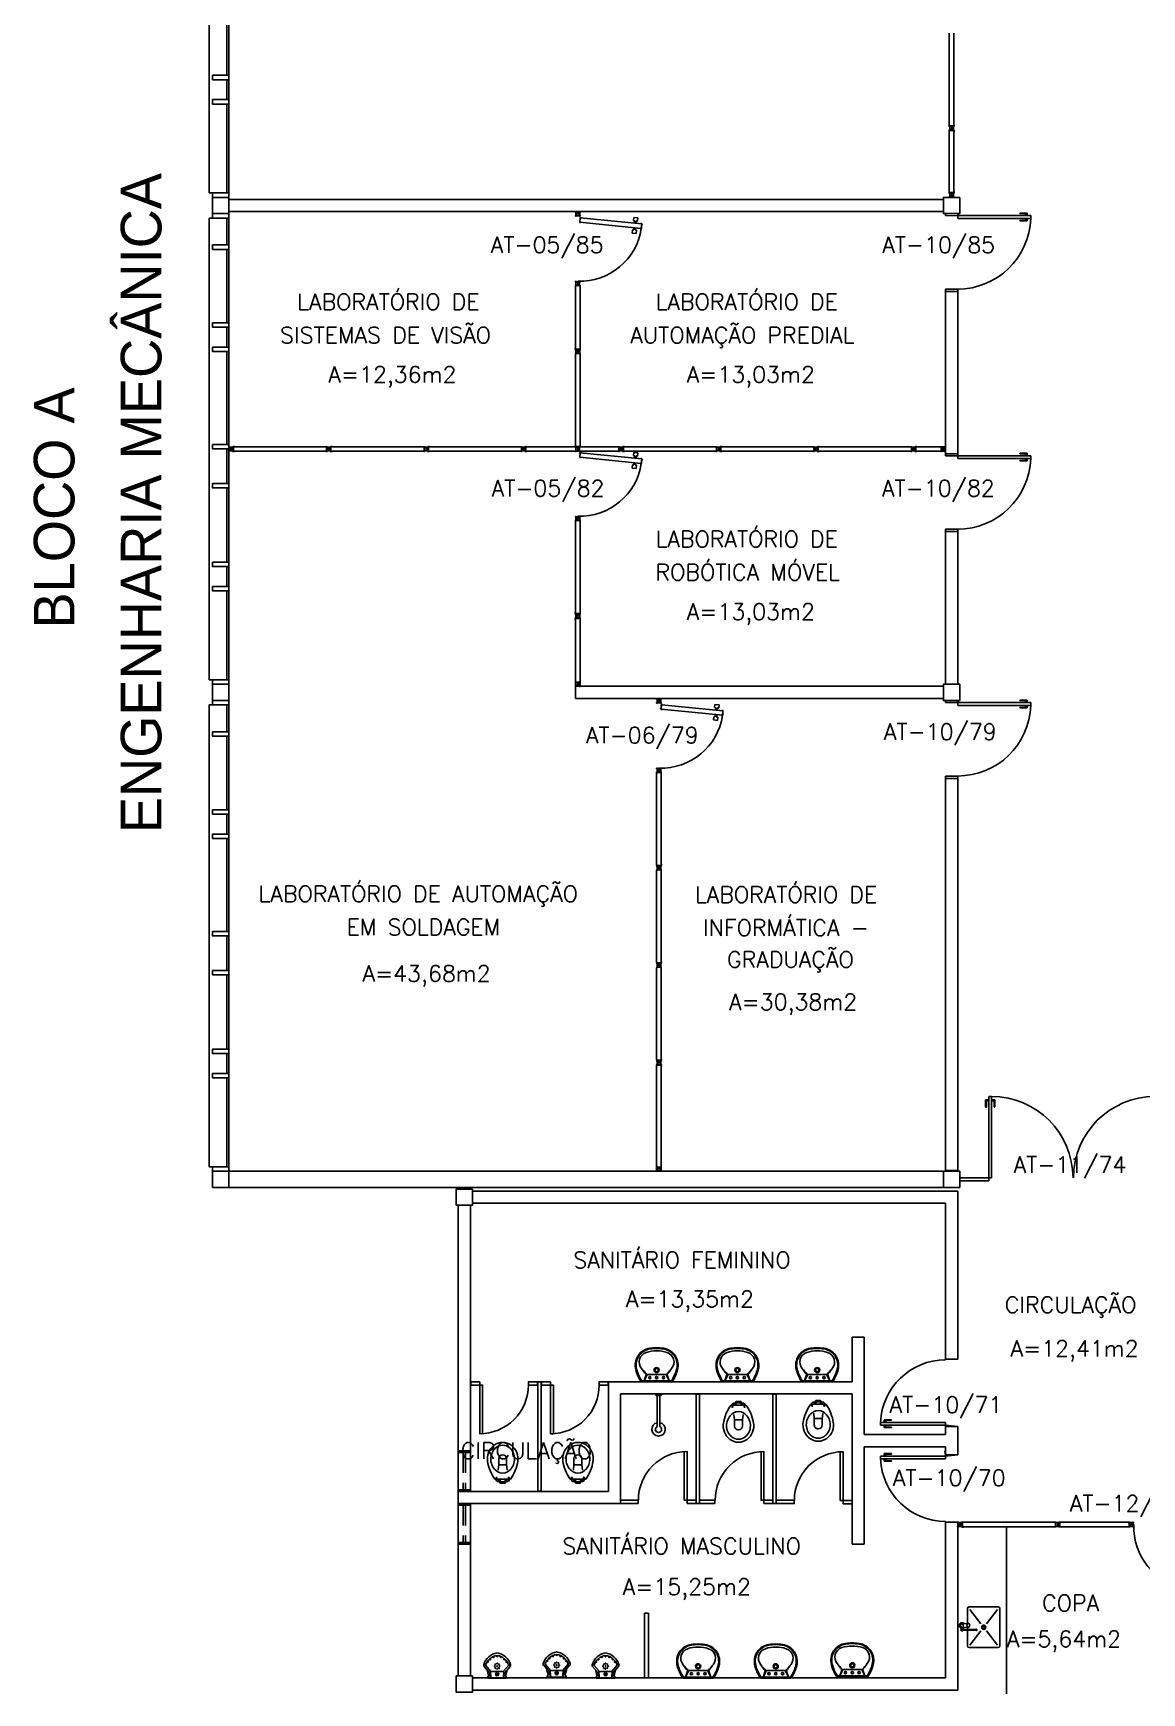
# Model space of a CAD drawing. Header units: centimetres. Extents: x -214 to 72, y 205 to 367.
# Drawn here: x -213.24 to -199.59, y 278.89 to 299.34 of the extents above; entities that cross this region are included whole.
import ezdxf

# ---------------------------------------------------------------- set-up
doc = ezdxf.new("R2010")
doc.units = ezdxf.units.CM
doc.header["$MEASUREMENT"] = 0
doc.linetypes.add('HIDDEN', pattern=[0.375, 0.25, -0.125])
doc.layers.get('0').update_dxf_attribs({"linetype": 'CONTINUOUS'})
for name, color, linetype in [('ALV', 2, 'CONTINUOUS'), ('DIV', 2, 'CONTINUOUS'), ('ENDEREÇO NOVO', 2, 'CONTINUOUS'), ('ESQ', 1, 'CONTINUOUS'), ('ESTRUT', 3, 'CONTINUOUS'), ('JAN2', 1, 'HIDDEN'), ('MACANETA', 2, 'CONTINUOUS'), ('MARCO', 2, 'CONTINUOUS'), ('PEÇAS', 1, 'CONTINUOUS'), ('PORTA', 1, 'CONTINUOUS'), ('TEXTO', 2, 'CONTINUOUS'), ('USO', 2, 'CONTINUOUS')]:
    doc.layers.add(name, color=color, linetype=linetype)
doc.styles.add('UNB-100', font='simplex.shx', dxfattribs={"height": 0.2})

# ---------------------------------------------------------------- blocks, each defined once
blk = doc.blocks.new('MICT')
for p, q in [((0, 0.113), (0, -0.113)), ((0.006, 0.117), (0.032, 0.103)), ((0.067, 0.095), (0.014, 0.077)), ((0.014, 0.077), (0.077, 0.081)), ((0.032, 0.103), (0.032, 0.083)), ((0.064, 0.093), (0.144, 0.16)), ((0.082, 0.077), (0.082, -0.077)), ((0.085, 0.08), (0.154, 0.139)), ((0.006, -0.117), (0.032, -0.103)), ((0.014, -0.077), (0.077, -0.081)), ((0.067, -0.095), (0.014, -0.077)), ((0.032, -0.103), (0.032, -0.083)), ((0.064, -0.093), (0.144, -0.16)), ((0.085, -0.08), (0.154, -0.139))]:
    blk.add_line(p, q)
for centre in [(0.123, 0.022), (0.147, 0.031), (0.17, 0.022), (0.199, 0.113), (0.228, 0.087), (0.255, 0.045), (0.123, -0.022), (0.147, -0.031), (0.17, -0.022), (0.199, -0.113), (0.228, -0.087), (0.255, -0.045)]:
    blk.add_circle(centre, 0.00453)
for centre, radius, start, end in [((0.004, 0.113), 0.00402, 61.3007, 180), ((0.018, 0.057), 0.02, 100.4183, 154.4796), ((0.022, 0.142), 0.0647, 274.0154, 310.149), ((0.046, 0), 0.019, 0, 180), ((0.046, 0), 0.019, 180, 0), ((0.046, 0), 0.0162, 0, 180), ((0.046, 0), 0.0162, 180, 0), ((0.11, -0.051), 0.173, 94.1447, 116.8333), ((0.046, 0), 0.0108, 0, 180), ((0.046, 0), 0.0108, 180, 0), ((0.078, 0.077), 0.00402, 0, 94.0154), ((0.094, 0.072), 0.012, 136.6761, 180.6419), ((0.114, 0), 0.00453, 0, 180), ((0.114, 0), 0.00453, 180, 0), ((0.147, 0), 0.00453, 0, 180), ((0.147, 0), 0.00453, 180, 0), ((0.16, 0.141), 0.0251, 74.2295, 130.149), ((0.17, 0.12), 0.024, 69.3676, 130.149), ((0.104, -0.024), 0.175, 7.8859, 71.7277), ((0.104, 0.024), 0.175, 288.2723, 352.1141), ((0.112, -0.027), 0.199, 7.769, 74.2295), ((0.112, 0.027), 0.199, 285.7705, 352.231), ((0.179, 0), 0.00453, 0, 180), ((0.179, 0), 0.00453, 180, 0), ((0.266, 0), 0.00453, 1.7832, 178.2168), ((0.018, -0.057), 0.02, 205.5204, 259.5817), ((0.004, -0.113), 0.00402, 180, 298.6993), ((0.022, -0.142), 0.0647, 49.851, 85.9846), ((0.11, 0.051), 0.173, 243.1667, 265.8553), ((0.078, -0.077), 0.00402, 265.9846, 0), ((0.094, -0.072), 0.012, 179.3581, 223.3239), ((0.16, -0.141), 0.0251, 229.851, 285.7705), ((0.17, -0.12), 0.024, 229.851, 290.6324), ((0.266, 0), 0.00453, 181.7832, 358.2168)]:
    blk.add_arc(centre, radius, start, end)
blk = doc.blocks.new('VASO')
for p, q in [((0.1, 0), (0.1, 0.028)), ((0.1, 0), (0.1, -0.028)), ((0.146, 0.031), (0.113, 0.031)), ((0.114, 0), (0.114, 0.028)), ((0.114, 0), (0.114, -0.028)), ((0.119, 0.031), (0.119, 0.062)), ((0.146, 0.05), (0.119, 0.05)), ((0.146, 0), (0.146, 0.089)), ((0.146, 0), (0.146, -0.089)), ((0.261, 0.056), (0.259, 0.059)), ((0.323, 0.049), (0.261, 0.056)), ((0.401, 0.049), (0.323, 0.049)), ((0.323, 0.049), (0.323, 0)), ((0.323, -0.049), (0.323, 0)), ((0.146, -0.031), (0.113, -0.031)), ((0.119, -0.031), (0.119, -0.062)), ((0.146, -0.05), (0.119, -0.05)), ((0.261, -0.056), (0.259, -0.059)), ((0.323, -0.049), (0.261, -0.056)), ((0.401, -0.049), (0.323, -0.049))]:
    blk.add_line(p, q)
for centre in [(0.164, 0.075), (0.164, -0.075)]:
    blk.add_circle(centre, 0.00682)
for centre, radius, start, end in [((0.107, 0.028), 0.00697, 0.8534, 179.1466), ((0.128, 0.062), 0.00909, 126.1604, 180), ((0.404, -0.315), 0.477, 122.7818, 126.1604), ((0.155, 0.089), 0.00909, 126.3456, 180), ((0.436, -0.294), 0.484, 97.6805, 126.3456), ((0.334, 0), 0.112, 147.3201, 212.6799), ((0.397, -0.04), 0.187, 54.2515, 147.3201), ((0.4, -0.02), 0.208, 36.8888, 100.1214), ((0.401, 0), 0.0486, 0, 90), ((0.401, 0), 0.0486, 270, 0), ((0.413, -0.018), 0.159, 41.3299, 54.2515), ((0.433, 0), 0.132, 318.6701, 41.3299), ((0.427, 0), 0.174, 323.1112, 36.8888), ((0.107, -0.028), 0.00697, 180.8534, 359.1466), ((0.128, -0.062), 0.00909, 180, 233.8396), ((0.404, 0.315), 0.477, 233.8396, 237.2182), ((0.155, -0.089), 0.00909, 180, 233.6544), ((0.436, 0.294), 0.484, 233.6544, 262.3195), ((0.397, 0.04), 0.187, 212.6799, 305.7485), ((0.4, 0.02), 0.208, 259.8786, 323.1112), ((0.413, 0.018), 0.159, 305.7485, 318.6701)]:
    blk.add_arc(centre, radius, start, end)
blk = doc.blocks.new('LAV')
for p, q in [((0, -0.182), (0, 0.182)), ((0.013, 0), (0.013, 0.175)), ((0.013, 0.155), (0.097, 0.126)), ((0.013, 0.155), (0.092, 0.116)), ((0.013, -0.175), (0.013, 0.155)), ((0.013, 0), (0.013, -0.155)), ((0.092, -0.116), (0.092, 0.116)), ((0.013, -0.155), (0.092, -0.116)), ((0.013, -0.155), (0.097, -0.126))]:
    blk.add_line(p, q)
for centre, radius in [((0.053, 0.084), 0.0137), ((0.053, 0), 0.0137), ((0.145, 0), 0.0315), ((0.145, 0), 0.021), ((0.053, -0.084), 0.0137)]:
    blk.add_circle(centre, radius)
for centre, radius, start, end in [((0.286, -0.242), 0.518, 105.1115, 122.7859), ((0.286, -0.242), 0.505, 104.7183, 121.9899), ((0.206, 0.054), 0.21, 8.1254, 105.1115), ((0.208, 0.053), 0.2, 7.8851, 104.7183), ((0.245, 0.091), 0.123, 17.587, 130.5597), ((0.013, 0.182), 0.0126, 122.7859, 180), ((0.025, 0.175), 0.0126, 121.9899, 180), ((0.105, 0.116), 0.0126, 131.3277, 180), ((4.534, -4.92), 6.719, 130.5597, 131.3277), ((0.115, 0.132), 0.0137, 126.1653, 188.2711), ((4.072, -5.281), 6.719, 125.5597, 126.1653), ((-0.042, 0), 0.424, 0, 17.587), ((-0.042, 0), 0.424, 342.413, 0), ((-0.175, 0), 0.587, 0, 7.8851), ((-0.175, 0), 0.587, 352.1149, 0), ((-0.175, 0), 0.595, 0, 8.1254), ((-0.175, 0), 0.595, 351.8746, 0), ((0.013, -0.182), 0.0126, 180, 237.2141), ((0.286, 0.242), 0.518, 237.2141, 254.8885), ((0.025, -0.175), 0.0126, 180, 238.0101), ((0.286, 0.242), 0.505, 238.0101, 255.2817), ((0.105, -0.116), 0.0126, 180, 228.6723), ((4.534, 4.92), 6.719, 228.6723, 229.4403), ((0.115, -0.132), 0.0137, 171.7289, 233.8347), ((4.072, 5.281), 6.719, 233.8347, 234.4403), ((0.206, -0.054), 0.21, 254.8885, 351.8746), ((0.208, -0.053), 0.2, 255.2817, 352.1149), ((0.245, -0.091), 0.123, 229.4403, 342.413)]:
    blk.add_arc(centre, radius, start, end)
blk = doc.blocks.new('DOOR80')
at = {"layer": 'MACANETA'}
for p, q in [((-0.015, -0.665), (-0.01, -0.665)), ((-0.015, -0.755), (-0.015, -0.665)), ((-0.015, -0.755), (0.012, -0.755)), ((-0.01, -0.755), (-0.01, -0.665)), ((-0.01, -0.735), (0.012, -0.735)), ((0.012, -0.763), (0.012, -0.728)), ((0.012, -0.728), (0.015, -0.728)), ((0.012, -0.763), (0.015, -0.763)), ((0.053, -0.728), (0.05, -0.728)), ((0.053, -0.763), (0.05, -0.763)), ((0.053, -0.763), (0.053, -0.728)), ((0.075, -0.735), (0.053, -0.735)), ((0.08, -0.755), (0.053, -0.755)), ((0.08, -0.665), (0.075, -0.665)), ((0.075, -0.755), (0.075, -0.665)), ((0.08, -0.755), (0.08, -0.665))]:
    blk.add_line(p, q, dxfattribs=at)
at = {"layer": 'PORTA'}
for p, q in [((0.015, -0.8), (0.015, 0)), ((0.015, 0), (0.05, 0)), ((0.05, -0.8), (0.05, 0)), ((0.05, -0.8), (0.015, -0.8))]:
    blk.add_line(p, q, dxfattribs=at)
at = {"layer": 'PORTA', "color": 1}
blk.add_arc((0.02, 0), 0.8, 272.1491, 0, dxfattribs=at)
blk = doc.blocks.new('DOOR-80')
at = {"layer": 'MACANETA'}
for p, q in [((-0.08, -0.755), (-0.08, -0.665)), ((-0.08, -0.665), (-0.075, -0.665)), ((-0.08, -0.755), (-0.053, -0.755)), ((-0.075, -0.755), (-0.075, -0.665)), ((-0.075, -0.735), (-0.053, -0.735)), ((-0.053, -0.728), (-0.05, -0.728)), ((-0.053, -0.763), (-0.053, -0.728)), ((-0.053, -0.763), (-0.05, -0.763)), ((-0.012, -0.728), (-0.015, -0.728)), ((-0.012, -0.763), (-0.015, -0.763)), ((-0.012, -0.763), (-0.012, -0.728)), ((0.01, -0.735), (-0.012, -0.735)), ((0.015, -0.755), (-0.012, -0.755)), ((0.01, -0.755), (0.01, -0.665)), ((0.015, -0.665), (0.01, -0.665)), ((0.015, -0.755), (0.015, -0.665))]:
    blk.add_line(p, q, dxfattribs=at)
at = {"layer": 'PORTA'}
for p, q in [((-0.05, -0.8), (-0.05, 0)), ((-0.015, 0), (-0.05, 0)), ((-0.015, -0.8), (-0.015, 0)), ((-0.05, -0.8), (-0.015, -0.8))]:
    blk.add_line(p, q, dxfattribs=at)
at = {"layer": 'PORTA', "color": 1}
blk.add_arc((-0.02, 0), 0.8, 180, 267.8509, dxfattribs=at)
blk = doc.blocks.new('ESQ6')
at = {"layer": 'ESQ'}
for p, q in [((-0.24, 5.745), (-0.24, 0.055)), ((-0.2, 5.745), (-0.24, 5.745)), ((-0.2, 5.745), (-0.2, 5.745)), ((-0.025, 5.415), (-0.025, 5.745)), ((0, 5.415), (0, 5.745)), ((-0.025, 4.455), (-0.025, 5.36)), ((0, 4.455), (0, 5.36)), ((-0.025, 4.155), (-0.025, 4.4)), ((0, 4.155), (0, 4.4)), ((-0.025, 2.955), (-0.025, 4.1)), ((0, 2.955), (0, 4.1)), ((-0.025, 2.475), (-0.025, 2.9)), ((0, 2.475), (0, 2.9)), ((-0.025, 1.505), (-0.025, 2.42)), ((0, 1.505), (0, 2.42)), ((-0.025, 1.205), (-0.025, 1.45)), ((0, 1.205), (0, 1.45)), ((-0.025, 0.055), (-0.025, 1.15)), ((0, 0.055), (0, 1.15)), ((-0.2, 0.055), (-0.24, 0.055))]:
    blk.add_line(p, q, dxfattribs=at)
for points in [[(0, 5.745), (-0.2, 5.745), (-0.2, 5.8), (0, 5.8)], [(0, 5.36), (-0.2, 5.36), (-0.2, 5.415), (0, 5.415)], [(0, 4.4), (-0.2, 4.4), (-0.2, 4.455), (0, 4.455)], [(0, 4.1), (-0.2, 4.1), (-0.2, 4.155), (0, 4.155)], [(0, 2.9), (-0.2, 2.9), (-0.2, 2.955), (0, 2.955)], [(0, 2.42), (-0.2, 2.42), (-0.2, 2.475), (0, 2.475)], [(0, 1.45), (-0.2, 1.45), (-0.2, 1.505), (0, 1.505)], [(0, 1.15), (-0.2, 1.15), (-0.2, 1.205), (0, 1.205)], [(0, 0), (-0.2, 0), (-0.2, 0.055), (0, 0.055)]]:
    blk.add_lwpolyline(points, close=True, dxfattribs=at)
blk = doc.blocks.new('DOOR90')
at = {"layer": 'MACANETA'}
for p, q in [((-0.015, -0.755), (-0.01, -0.755)), ((-0.015, -0.845), (-0.015, -0.755)), ((-0.01, -0.845), (-0.01, -0.755)), ((0.012, -0.853), (0.012, -0.818)), ((0.012, -0.818), (0.015, -0.818)), ((0.053, -0.818), (0.05, -0.818)), ((0.053, -0.853), (0.053, -0.818)), ((0.08, -0.755), (0.075, -0.755)), ((0.075, -0.845), (0.075, -0.755)), ((0.08, -0.845), (0.08, -0.755)), ((-0.015, -0.845), (0.012, -0.845)), ((-0.01, -0.825), (0.012, -0.825)), ((0.012, -0.853), (0.015, -0.853)), ((0.053, -0.853), (0.05, -0.853)), ((0.075, -0.825), (0.053, -0.825)), ((0.08, -0.845), (0.053, -0.845))]:
    blk.add_line(p, q, dxfattribs=at)
at = {"layer": 'PORTA'}
for p, q in [((0.015, -0.89), (0.015, 0.01)), ((0.015, 0.01), (0.05, 0.01)), ((0.05, -0.89), (0.05, 0.01)), ((0.05, -0.89), (0.015, -0.89))]:
    blk.add_line(p, q, dxfattribs=at)
at = {"layer": 'PORTA', "color": 1}
blk.add_arc((0.02, 0.01), 0.9, 271.9102, 0, dxfattribs=at)
blk = doc.blocks.new('PDFT')
at = {"color": 1}
for p, q in [((0.318, 0.979), (0.318, 0.889)), ((0.318, 0.979), (0.358, 0.979)), ((0.328, 0.889), (0.318, 0.889)), ((0.328, 0.969), (0.328, 0.889)), ((0.328, 0.969), (0.358, 0.969)), ((0.433, 0.979), (0.393, 0.979)), ((0.423, 0.969), (0.393, 0.969)), ((0.423, 0.969), (0.423, 0.889)), ((0.423, 0.889), (0.433, 0.889)), ((0.433, 0.979), (0.433, 0.889)), ((2.362, 0.979), (2.362, 0.889)), ((2.362, 0.979), (2.402, 0.979)), ((2.372, 0.889), (2.362, 0.889)), ((2.372, 0.969), (2.372, 0.889)), ((2.372, 0.969), (2.402, 0.969)), ((2.477, 0.979), (2.437, 0.979)), ((2.467, 0.969), (2.437, 0.969)), ((2.467, 0.969), (2.467, 0.889)), ((2.467, 0.889), (2.477, 0.889)), ((2.477, 0.979), (2.477, 0.889))]:
    blk.add_line(p, q, dxfattribs=at)
at = {"color": 2}
for p, q in [((0.358, 0.018), (0.358, 1.019)), ((0.358, 1.019), (0.393, 1.019)), ((0.393, 1.019), (0.393, 0.018)), ((2.402, 1.019), (2.402, 0.018)), ((2.437, 1.019), (2.402, 1.019)), ((2.437, 0.018), (2.437, 1.019)), ((0.358, 0.018), (0, 0.017)), ((0, 0.017), (0, -0.017)), ((0.393, 0.018), (0.358, 0.018)), ((0.358, 0.018), (0.358, -0.017)), ((2.402, 0.018), (2.437, 0.018)), ((2.437, 0.017), (2.437, -0.017)), ((2.437, 0.017), (2.805, 0.017)), ((2.805, 0.017), (2.805, -0.017)), ((0, -0.017), (0.358, -0.017)), ((2.437, -0.017), (2.805, -0.017))]:
    blk.add_line(p, q, dxfattribs=at)
at = {"color": 1}
for centre, start, end in [((0.393, 0.018), 0.0837, 90), ((2.402, 0.018), 90, 179.9163)]:
    blk.add_arc(centre, 1.002, start, end, dxfattribs=at)
blk = doc.blocks.new('MTDIV')
for p, q in [((-0.0285, 0.0185), (-0.0285, 0.0285)), ((-0.0185, 0.0285), (-0.0285, 0.0285)), ((-0.0265, 0.0185), (-0.0285, 0.0185)), ((-0.0265, 0.0235), (-0.0265, 0.0265)), ((-0.0265, 0.0265), (-0.0185, 0.0265)), ((-0.0265, 0.0235), (0.0265, 0.0235)), ((-0.0215, 0.0235), (-0.0265, 0.0235)), ((-0.0265, 0.0185), (-0.0265, 0.0215)), ((-0.0265, 0.0215), (-0.0235, 0.0215)), ((-0.0235, 0.0215), (-0.0235, -0.0215)), ((-0.0215, 0.0235), (-0.0215, 0.0215)), ((-0.0215, 0.0215), (0.0215, 0.0215)), ((-0.0215, 0.0195), (0.0195, 0.0195)), ((-0.0215, 0.0195), (-0.0215, -0.0195)), ((-0.0185, 0.0265), (-0.0185, 0.0285)), ((-0.0049, 0), (0.0049, 0)), ((0, -0.0049), (0, 0.0049)), ((0.0195, 0.0095), (0.0115, 0.0095)), ((0.0115, 0.0095), (0.0115, 0.0075)), ((0.0215, 0.0075), (0.0115, 0.0075)), ((0.0135, 0.0075), (0.0135, 0.0055)), ((0.0215, 0.0055), (0.0135, 0.0055)), ((0.0185, 0.0265), (0.0185, 0.0285)), ((0.0185, 0.0285), (0.0285, 0.0285)), ((0.0185, 0.0265), (0.0265, 0.0265)), ((0.0195, 0.0195), (0.0195, 0.0095)), ((0.0215, 0.0235), (0.0215, 0.0075)), ((0.0215, 0.0235), (0.0265, 0.0235)), ((0.0215, 0.0055), (0.0215, -0.0055)), ((0.0235, 0.0215), (0.0235, -0.0215)), ((0.0265, 0.0215), (0.0235, 0.0215)), ((0.0265, 0.0235), (0.0265, 0.0265)), ((0.0265, 0.0185), (0.0265, 0.0215)), ((0.0265, 0.0185), (0.0285, 0.0185)), ((0.0285, 0.0185), (0.0285, 0.0285)), ((-0.0285, -0.0185), (-0.0285, -0.0285)), ((-0.0285, -0.0185), (-0.0265, -0.0185)), ((-0.0185, -0.0285), (-0.0285, -0.0285)), ((-0.0265, -0.0185), (-0.0265, -0.0215)), ((-0.0265, -0.0215), (-0.0235, -0.0215)), ((0.0265, -0.0235), (-0.0265, -0.0235)), ((-0.0265, -0.0235), (-0.0265, -0.0265)), ((-0.0215, -0.0235), (-0.0265, -0.0235)), ((-0.0185, -0.0265), (-0.0265, -0.0265)), ((-0.0215, -0.0195), (0.0195, -0.0195)), ((-0.0215, -0.0215), (0.0215, -0.0215)), ((-0.0215, -0.0215), (-0.0215, -0.0235)), ((-0.0185, -0.0265), (-0.0185, -0.0285)), ((0.0215, -0.0075), (0.0115, -0.0075)), ((0.0115, -0.0075), (0.0115, -0.0095)), ((0.0195, -0.0095), (0.0115, -0.0095)), ((0.0215, -0.0055), (0.0135, -0.0055)), ((0.0135, -0.0055), (0.0135, -0.0075)), ((0.0185, -0.0265), (0.0185, -0.0285)), ((0.0265, -0.0265), (0.0185, -0.0265)), ((0.0185, -0.0285), (0.0285, -0.0285)), ((0.0195, -0.0095), (0.0195, -0.0195)), ((0.0215, -0.0075), (0.0215, -0.0235)), ((0.0215, -0.0235), (0.0265, -0.0235)), ((0.0265, -0.0215), (0.0235, -0.0215)), ((0.0265, -0.0185), (0.0265, -0.0215)), ((0.0285, -0.0185), (0.0265, -0.0185)), ((0.0265, -0.0235), (0.0265, -0.0265)), ((0.0285, -0.0185), (0.0285, -0.0285))]:
    blk.add_line(p, q)
blk = doc.blocks.new('INOXA1-P')
for p, q in [((0.12, 0.23), (0.12, 0.047)), ((0.22, 0.25), (0.14, 0.25)), ((0.15, 0.22), (0.287, 0.043)), ((0.5, 0.25), (0.22, 0.25)), ((0.353, 0.043), (0.49, 0.22)), ((0.52, 0.23), (0.52, -0.23)), ((0.043, 0.008), (0.043, -0.022)), ((0.062, 0.04), (0.071, 0.04)), ((0.131, 0.048), (0.076, 0.043)), ((0.131, -0.002), (0.076, 0.003)), ((0.22, -0.027), (0.054, -0.027)), ((0.22, -0.037), (0.054, -0.037)), ((0.063, -0.003), (0.063, -0.021)), ((0.12, -0.001), (0.12, -0.027)), ((0.12, -0.037), (0.12, -0.23)), ((0.15, -0.22), (0.287, -0.043)), ((0.231, -0.027), (0.22, -0.027)), ((0.231, -0.037), (0.22, -0.037)), ((0.353, -0.043), (0.49, -0.22)), ((0.22, -0.25), (0.14, -0.25)), ((0.5, -0.25), (0.22, -0.25))]:
    blk.add_line(p, q)
blk.add_lwpolyline([(0.076, 0.003), (0.072, 0.004), (0.069, 0.009), (0.067, 0.015), (0.066, 0.023), (0.067, 0.031), (0.069, 0.037), (0.072, 0.042), (0.076, 0.043)])
blk.add_lwpolyline([(0.131, 0.048), (0.137, 0.046), (0.143, 0.041), (0.147, 0.033), (0.148, 0.023), (0.147, 0.013), (0.143, 0.006), (0.137, 0), (0.131, -0.002), (0.125, 0), (0.119, 0.006), (0.115, 0.013), (0.114, 0.023), (0.115, 0.033), (0.119, 0.041), (0.125, 0.046)], close=True)
for radius in [0.0266, 0.0163]:
    blk.add_circle((0.32, 0), radius)
for centre, radius, start, end in [((0.14, 0.23), 0.02, 90, 180), ((0.5, 0.23), 0.02, 360, 90), ((0.054, 0.023), 0.0349, 36.1705, 252.2568), ((0.054, 0.023), 0.0189, 62.7367, 235.7375), ((0.073, -0.003), 0.01, 102.8285, 180), ((0.054, 0.023), 0.0349, 285.5373, 323.9987), ((0.054, -0.032), 0.0145, 20.161, 339.839), ((0.054, -0.032), 0.005, 90.0037, 269.9963), ((0.231, -0.032), 0.00738, 222.6559, 137.3441), ((0.231, -0.032), 0.005, 269.9935, 90.0065), ((0.14, -0.23), 0.02, 180, 270), ((0.5, -0.23), 0.02, 270, 360)]:
    blk.add_arc(centre, radius, start, end)
blk = doc.blocks.new('DIV12')
for p, q in [((-0.005, 0), (0.005, 0)), ((0, -0.005), (0, 0.005)), ((0.024, 0.018), (0.028, 0.018)), ((0.024, 0.018), (0.024, 0.016)), ((0.024, 0.016), (0.028, 0.016)), ((0.028, 0.03), (0.043, 0.03)), ((0.028, 0.018), (0.028, 0.03)), ((0.028, -0.017), (0.028, 0.016)), ((0.03, 0.028), (1.169, 0.028)), ((0.03, -0.029), (0.03, 0.028)), ((0.043, 0.03), (0.043, 0.028)), ((0.024, -0.017), (0.028, -0.017)), ((0.024, -0.017), (0.024, -0.019)), ((0.024, -0.019), (0.028, -0.019)), ((0.028, -0.031), (0.028, -0.019)), ((0.028, -0.031), (0.043, -0.031)), ((0.03, -0.029), (1.169, -0.029)), ((0.043, -0.029), (0.043, -0.031))]:
    blk.add_line(p, q)
blk = doc.blocks.new('A$C34F976D8')
at = {"layer": 'DIV'}
blk.add_blockref('MTDIV', (0.028, 0.028), dxfattribs=at)
blk = doc.blocks.new('PLXE')
at = {"color": 1}
for p, q in [((0.043, 0.69), (0.048, 0.74)), ((0.082, 0.686), (0.043, 0.69)), ((0.087, 0.736), (0.048, 0.74)), ((0.082, 0.686), (0.084, 0.701)), ((0.112, 0.698), (0.084, 0.701)), ((0.086, 0.721), (0.087, 0.736)), ((0.114, 0.718), (0.086, 0.721)), ((0.169, 0.693), (0.197, 0.69)), ((0.171, 0.713), (0.199, 0.71)), ((0.195, 0.675), (0.197, 0.69)), ((0.195, 0.675), (0.235, 0.671)), ((0.199, 0.71), (0.2, 0.725)), ((0.2, 0.725), (0.24, 0.721)), ((0.235, 0.671), (0.24, 0.721))]:
    blk.add_line(p, q, dxfattribs=at)
at = {"color": 2}
for p, q in [((0.121, 0.788), (0.047, 0.032)), ((0.178, 0.782), (0.103, 0.027)), ((0.119, 0.79), (0.118, 0.776)), ((0.118, 0.776), (0.12, 0.776)), ((0.131, 0.789), (0.119, 0.79)), ((0.178, 0.782), (0.121, 0.788)), ((0.131, 0.794), (0.133, 0.794)), ((0.131, 0.794), (0.131, 0.789)), ((0.133, 0.794), (0.133, 0.789)), ((0.166, 0.786), (0.133, 0.789)), ((0.166, 0.791), (0.168, 0.79)), ((0.166, 0.791), (0.166, 0.786)), ((0.168, 0.79), (0.168, 0.785)), ((0.18, 0.784), (0.168, 0.785)), ((0.176, 0.77), (0.178, 0.77)), ((0.18, 0.784), (0.178, 0.77)), ((-0.008, 0), (0.008, 0)), ((0, 0.006), (0, -0.007)), ((0.044, 0.031), (0.046, 0.045)), ((0.056, 0.029), (0.044, 0.031)), ((0.046, 0.045), (0.048, 0.045)), ((0.103, 0.027), (0.047, 0.032)), ((0.056, 0.024), (0.056, 0.029)), ((0.056, 0.024), (0.058, 0.024)), ((0.091, 0.026), (0.058, 0.029)), ((0.058, 0.024), (0.058, 0.029)), ((0.091, 0.021), (0.091, 0.026)), ((0.091, 0.021), (0.093, 0.021)), ((0.105, 0.025), (0.093, 0.026)), ((0.093, 0.021), (0.093, 0.026)), ((0.104, 0.039), (0.106, 0.039)), ((0.105, 0.025), (0.106, 0.039))]:
    blk.add_line(p, q, dxfattribs=at)
at = {"color": 1}
blk.add_arc((0.065, 0.028), 0.764, 357.9063, 81.358, dxfattribs=at)
blk = doc.blocks.new('CHU')
at = {"linetype": 'Continuous'}
for p, q in [((-0.01, -0.034), (-0.01, -0.415)), ((0.02, -0.034), (0.02, -0.415)), ((-0.023, -0.415), (-0.034, -0.435)), ((-0.034, -0.435), (0.043, -0.435)), ((-0.023, -0.415), (0.032, -0.415)), ((0.032, -0.415), (0.043, -0.435))]:
    blk.add_line(p, q, dxfattribs=at)
for radius, start, end in [(0.0833, 279.9041, 259.1487), (0.0383, 291.9768, 245.8195)]:
    blk.add_arc((0.005, 0.001), radius, start, end, dxfattribs=at)

msp = doc.modelspace()

# ---------------------------------------------------------------- linework, layer by layer
at = {"layer": 'ALV'}
for p, q in [((-210.835, 297.293), (-202.035, 297.293)), ((-210.835, 297.143), (-202.035, 297.143)), ((-202.01, 296.158), (-202.01, 294.16)), ((-202.01, 296.158), (-201.86, 296.158)), ((-201.86, 296.158), (-201.86, 294.16)), ((-202.01, 294.16), (-201.86, 294.16)), ((-202.01, 293.201), (-201.86, 293.201)), ((-202.01, 293.201), (-202.01, 291.318)), ((-201.86, 293.201), (-201.86, 291.318)), ((-206.567, 291.293), (-206.567, 292.129)), ((-206.51, 291.293), (-206.51, 292.129)), ((-206.567, 291.293), (-202.035, 291.293)), ((-206.567, 291.293), (-206.567, 291.143)), ((-206.567, 291.143), (-206.565, 291.143)), ((-206.565, 291.143), (-202.035, 291.143)), ((-202.009, 290.158), (-202.01, 285.326)), ((-201.859, 290.158), (-201.86, 285.326)), ((-210.835, 285.318), (-202.048, 285.318)), ((-202.01, 285.326), (-201.86, 285.326)), ((-211.035, 285.118), (-202.048, 285.118)), ((-208.01, 284.898), (-208.01, 279.098)), ((-208.01, 284.898), (-208.01, 279.098)), ((-207.86, 284.898), (-207.86, 281.373)), ((-207.86, 284.898), (-207.86, 281.373)), ((-207.835, 285.073), (-201.86, 285.073)), ((-207.835, 285.073), (-201.86, 285.073)), ((-207.835, 284.923), (-202.01, 284.923)), ((-207.835, 284.923), (-202.01, 284.923)), ((-202.01, 284.923), (-202.01, 283.003)), ((-202.01, 284.923), (-202.01, 283.003)), ((-201.86, 285.073), (-201.86, 283.003)), ((-201.86, 285.073), (-201.86, 283.003)), ((-203.16, 283.273), (-203.16, 282.723)), ((-203.01, 283.273), (-203.16, 283.273)), ((-203.01, 283.273), (-203.01, 282.073)), ((-202.01, 283.003), (-201.86, 283.003)), ((-206.16, 282.723), (-206.16, 281.373)), ((-203.16, 282.723), (-206.16, 282.723)), ((-206.01, 282.573), (-206.01, 281.223)), ((-203.16, 282.573), (-206.01, 282.573)), ((-203.16, 282.573), (-203.16, 280.723)), ((-206.839, 282.083), (-206.874, 282.083)), ((-202.01, 282.073), (-203.01, 282.073)), ((-202.01, 282.173), (-202.01, 282.073)), ((-202.01, 282.173), (-201.86, 282.173)), ((-202.01, 282.173), (-202.01, 282.073)), ((-201.86, 282.173), (-201.86, 281.823)), ((-207.86, 281.873), (-208.01, 281.873)), ((-203.01, 281.923), (-203.01, 280.723)), ((-202.01, 281.923), (-203.01, 281.923)), ((-202.01, 281.923), (-202.01, 281.823)), ((-202.01, 281.823), (-201.86, 281.823)), ((-208.01, 281.373), (-207.86, 281.373)), ((-207.86, 281.223), (-208.01, 281.223)), ((-207.86, 281.223), (-208.01, 281.223)), ((-206.16, 281.373), (-207.86, 281.373)), ((-206.01, 281.223), (-207.86, 281.223)), ((-207.86, 281.223), (-207.86, 279.098)), ((-207.03, 281.373), (-206.99, 281.373)), ((-202.01, 280.993), (-202.01, 279.073)), ((-202.01, 280.993), (-201.86, 280.993)), ((-201.86, 280.993), (-201.86, 280.843)), ((-201.86, 280.843), (-201.86, 278.923)), ((-208.01, 280.723), (-207.86, 280.723)), ((-208.01, 280.723), (-207.86, 280.723)), ((-203.01, 280.723), (-203.16, 280.723)), ((-205.716, 279.873), (-205.716, 279.073)), ((-205.666, 279.873), (-205.716, 279.873)), ((-205.666, 279.873), (-205.666, 279.073)), ((-207.835, 279.073), (-202.01, 279.073)), ((-207.835, 278.923), (-201.86, 278.923))]:
    msp.add_line(p, q, dxfattribs=at)
at = {"layer": 'DIV'}
for p, q in [((-201.966, 298.143), (-201.966, 298.128)), ((-201.954, 298.143), (-201.966, 298.143)), ((-201.966, 298.128), (-201.964, 298.128)), ((-201.964, 298.141), (-201.964, 297.377)), ((-201.907, 298.141), (-201.964, 298.141)), ((-201.954, 298.148), (-201.954, 298.143)), ((-201.954, 298.148), (-201.952, 298.148)), ((-201.952, 298.148), (-201.952, 298.143)), ((-201.919, 298.143), (-201.952, 298.143)), ((-201.93, 298.171), (-201.94, 298.171)), ((-201.935, 298.176), (-201.935, 298.166)), ((-201.919, 298.148), (-201.919, 298.143)), ((-201.919, 298.148), (-201.917, 298.148)), ((-201.917, 298.148), (-201.917, 298.143)), ((-201.905, 298.143), (-201.917, 298.143)), ((-201.907, 298.141), (-201.907, 297.377)), ((-201.907, 298.128), (-201.905, 298.128)), ((-201.905, 298.143), (-201.905, 298.128)), ((-201.966, 297.389), (-201.964, 297.389)), ((-201.966, 297.375), (-201.966, 297.389)), ((-201.954, 297.375), (-201.966, 297.375)), ((-201.907, 297.377), (-201.964, 297.377)), ((-201.954, 297.37), (-201.954, 297.375)), ((-201.954, 297.37), (-201.952, 297.37)), ((-201.952, 297.37), (-201.952, 297.375)), ((-201.919, 297.375), (-201.952, 297.375)), ((-201.919, 297.37), (-201.919, 297.375)), ((-201.919, 297.37), (-201.917, 297.37)), ((-201.917, 297.37), (-201.917, 297.375)), ((-201.905, 297.375), (-201.917, 297.375)), ((-201.907, 297.389), (-201.905, 297.389)), ((-201.905, 297.375), (-201.905, 297.389)), ((-206.567, 295.448), (-206.567, 296.228)), ((-206.51, 295.448), (-206.51, 296.228)), ((-206.569, 295.46), (-206.567, 295.46)), ((-206.569, 295.446), (-206.569, 295.46)), ((-206.557, 295.446), (-206.569, 295.446)), ((-206.51, 295.448), (-206.567, 295.448)), ((-206.557, 295.441), (-206.557, 295.446)), ((-206.557, 295.441), (-206.555, 295.441)), ((-206.555, 295.441), (-206.555, 295.446)), ((-206.522, 295.446), (-206.555, 295.446)), ((-206.534, 295.418), (-206.544, 295.418)), ((-206.539, 295.412), (-206.539, 295.423)), ((-206.522, 295.441), (-206.522, 295.446)), ((-206.522, 295.441), (-206.52, 295.441)), ((-206.52, 295.441), (-206.52, 295.446)), ((-206.508, 295.446), (-206.52, 295.446)), ((-206.51, 295.46), (-206.508, 295.46)), ((-206.508, 295.446), (-206.508, 295.46)), ((-202.412, 294.218), (-202.402, 294.218)), ((-202.407, 294.212), (-202.407, 294.223)), ((-202.383, 294.236), (-202.378, 294.236)), ((-202.383, 294.236), (-202.383, 294.234)), ((-202.383, 294.234), (-202.378, 294.234)), ((-202.383, 294.201), (-202.378, 294.201)), ((-202.383, 294.201), (-202.383, 294.199)), ((-202.383, 294.199), (-202.378, 294.199)), ((-202.378, 294.248), (-202.364, 294.248)), ((-202.378, 294.236), (-202.378, 294.248)), ((-202.378, 294.201), (-202.378, 294.234)), ((-202.378, 294.187), (-202.378, 294.199)), ((-202.378, 294.187), (-202.364, 294.187)), ((-202.376, 294.246), (-202.01, 294.246)), ((-202.376, 294.189), (-202.376, 294.246)), ((-202.376, 294.189), (-202.01, 294.189)), ((-202.364, 294.248), (-202.364, 294.246)), ((-202.364, 294.189), (-202.364, 294.187)), ((-206.569, 292.131), (-206.569, 292.117)), ((-206.557, 292.131), (-206.569, 292.131)), ((-206.569, 292.117), (-206.567, 292.117)), ((-206.51, 292.129), (-206.567, 292.129)), ((-206.557, 292.136), (-206.557, 292.131)), ((-206.557, 292.136), (-206.555, 292.136)), ((-206.555, 292.136), (-206.555, 292.131)), ((-206.522, 292.131), (-206.555, 292.131)), ((-206.534, 292.16), (-206.544, 292.16)), ((-206.539, 292.155), (-206.539, 292.165)), ((-206.522, 292.136), (-206.522, 292.131)), ((-206.522, 292.136), (-206.52, 292.136)), ((-206.52, 292.136), (-206.52, 292.131)), ((-206.508, 292.131), (-206.52, 292.131)), ((-206.51, 292.117), (-206.508, 292.117)), ((-206.508, 292.131), (-206.508, 292.117)), ((-205.534, 289.057), (-205.544, 289.057)), ((-205.539, 289.052), (-205.539, 289.062)), ((-205.534, 287.857), (-205.544, 287.857)), ((-205.539, 287.852), (-205.539, 287.862)), ((-205.569, 286.628), (-205.569, 286.614)), ((-205.557, 286.628), (-205.569, 286.628)), ((-205.569, 286.614), (-205.567, 286.614)), ((-205.567, 285.318), (-205.567, 286.626)), ((-205.51, 286.626), (-205.567, 286.626)), ((-205.557, 286.633), (-205.557, 286.628)), ((-205.557, 286.633), (-205.555, 286.633)), ((-205.555, 286.633), (-205.555, 286.628)), ((-205.522, 286.628), (-205.555, 286.628)), ((-205.534, 286.657), (-205.544, 286.657)), ((-205.534, 286.657), (-205.544, 286.657)), ((-205.539, 286.652), (-205.539, 286.662)), ((-205.539, 286.652), (-205.539, 286.662)), ((-205.522, 286.633), (-205.522, 286.628)), ((-205.522, 286.633), (-205.52, 286.633)), ((-205.52, 286.633), (-205.52, 286.628)), ((-205.508, 286.628), (-205.52, 286.628)), ((-205.51, 285.318), (-205.51, 286.626)), ((-205.51, 286.614), (-205.508, 286.614)), ((-205.508, 286.628), (-205.508, 286.614)), ((-205.534, 285.346), (-205.544, 285.346)), ((-205.539, 285.341), (-205.539, 285.351)), ((-206.99, 282.723), (-206.99, 282.683)), ((-200.632, 280.959), (-200.632, 280.969)), ((-200.608, 280.983), (-200.603, 280.983)), ((-200.608, 280.983), (-200.608, 280.981)), ((-200.608, 280.981), (-200.603, 280.981)), ((-200.608, 280.948), (-200.603, 280.948)), ((-200.608, 280.948), (-200.608, 280.946)), ((-200.608, 280.946), (-200.603, 280.946)), ((-200.603, 280.995), (-200.589, 280.995)), ((-200.603, 280.983), (-200.603, 280.995)), ((-200.603, 280.948), (-200.603, 280.981)), ((-200.603, 280.934), (-200.603, 280.946)), ((-200.603, 280.934), (-200.589, 280.934)), ((-200.601, 280.993), (-199.751, 280.993)), ((-200.601, 280.936), (-200.601, 280.993)), ((-200.601, 280.936), (-199.751, 280.936)), ((-200.589, 280.995), (-200.589, 280.993)), ((-200.589, 280.936), (-200.589, 280.934))]:
    msp.add_line(p, q, dxfattribs=at)
for points in [[(-207.746, 282.723), (-207.857, 282.723), (-207.857, 282.683), (-207.746, 282.683)], [(-207.146, 282.683), (-207.146, 282.723), (-207.034, 282.723), (-207.034, 282.683)], [(-206.99, 281.376), (-207.03, 281.376), (-207.03, 282.723), (-206.99, 282.723)], [(-206.874, 282.723), (-206.985, 282.723), (-206.985, 282.683), (-206.874, 282.683)], [(-206.274, 282.683), (-206.274, 282.723), (-206.163, 282.723), (-206.163, 282.683)], [(-205.04, 281.224), (-205.08, 281.224), (-205.08, 282.57), (-205.04, 282.57)], [(-204.095, 281.223), (-204.135, 281.223), (-204.135, 282.569), (-204.095, 282.569)], [(-205.795, 281.263), (-206.01, 281.263), (-206.01, 281.223), (-205.795, 281.223)], [(-205.192, 281.224), (-205.192, 281.264), (-205.08, 281.264), (-205.08, 281.224)], [(-205.04, 281.224), (-205.04, 281.264), (-204.85, 281.264), (-204.85, 281.224)], [(-204.246, 281.223), (-204.246, 281.263), (-204.135, 281.263), (-204.135, 281.223)], [(-204.095, 281.223), (-204.095, 281.263), (-203.873, 281.263), (-203.873, 281.223)], [(-203.16, 281.261), (-203.271, 281.261), (-203.271, 281.221), (-203.16, 281.221)]]:
    msp.add_lwpolyline(points, close=True, dxfattribs=at)
for points in [[(-207.146, 282.683, -0.414214), (-207.746, 282.083), (-207.746, 282.683), (-207.711, 282.683), (-207.711, 282.083)], [(-206.274, 282.683, -0.414214), (-206.874, 282.083), (-206.874, 282.683), (-206.839, 282.683), (-206.839, 282.083)], [(-205.792, 281.264, -0.414214), (-205.192, 281.864), (-205.192, 281.264), (-205.227, 281.264), (-205.227, 281.864)], [(-204.846, 281.263, -0.414214), (-204.246, 281.863), (-204.246, 281.263), (-204.281, 281.263), (-204.281, 281.863)], [(-203.871, 281.261, -0.414214), (-203.271, 281.861), (-203.271, 281.261), (-203.306, 281.261), (-203.306, 281.861)]]:
    msp.add_lwpolyline(points, format="xyb", dxfattribs=at)
at = {"layer": 'ESQ'}
for p, q in [((-211.075, 291.063), (-211.075, 285.373)), ((-211.035, 291.063), (-211.075, 291.063)), ((-211.035, 291.063), (-211.035, 291.063)), ((-210.86, 290.733), (-210.86, 291.063)), ((-210.835, 290.733), (-210.835, 291.063)), ((-210.86, 289.773), (-210.86, 290.678)), ((-210.835, 289.773), (-210.835, 290.678)), ((-210.86, 289.473), (-210.86, 289.718)), ((-210.835, 289.473), (-210.835, 289.718)), ((-210.86, 288.273), (-210.86, 289.418)), ((-210.835, 288.273), (-210.835, 289.418)), ((-210.86, 287.793), (-210.86, 288.218)), ((-210.835, 287.793), (-210.835, 288.218)), ((-210.86, 286.823), (-210.86, 287.738)), ((-210.835, 286.823), (-210.835, 287.738)), ((-210.86, 286.523), (-210.86, 286.768)), ((-210.835, 286.523), (-210.835, 286.768)), ((-210.86, 285.373), (-210.86, 286.468)), ((-210.835, 285.373), (-210.835, 286.468)), ((-211.035, 285.373), (-211.075, 285.373))]:
    msp.add_line(p, q, dxfattribs=at)
for points in [[(-210.835, 291.063), (-211.035, 291.063), (-211.035, 291.118), (-210.835, 291.118)], [(-210.835, 290.678), (-211.035, 290.678), (-211.035, 290.733), (-210.835, 290.733)], [(-210.835, 289.718), (-211.035, 289.718), (-211.035, 289.773), (-210.835, 289.773)], [(-210.835, 289.418), (-211.035, 289.418), (-211.035, 289.473), (-210.835, 289.473)], [(-210.835, 288.218), (-211.035, 288.218), (-211.035, 288.273), (-210.835, 288.273)], [(-210.835, 287.738), (-211.035, 287.738), (-211.035, 287.793), (-210.835, 287.793)], [(-210.835, 286.768), (-211.035, 286.768), (-211.035, 286.823), (-210.835, 286.823)], [(-210.835, 286.468), (-211.035, 286.468), (-211.035, 286.523), (-210.835, 286.523)], [(-210.835, 285.318), (-211.035, 285.318), (-211.035, 285.373), (-210.835, 285.373)]]:
    msp.add_lwpolyline(points, close=True, dxfattribs=at)
at = {"layer": 'ESTRUT'}
for points in [[(-210.835, 297.318), (-211.035, 297.318), (-211.035, 297.118), (-210.835, 297.118)], [(-201.835, 297.318), (-202.035, 297.318), (-202.035, 297.118), (-201.835, 297.118)], [(-210.835, 291.318), (-211.035, 291.318), (-211.035, 291.118), (-210.835, 291.118)], [(-201.835, 291.318), (-202.035, 291.318), (-202.035, 291.118), (-201.835, 291.118)], [(-210.835, 285.318), (-211.035, 285.318), (-211.035, 285.118), (-210.835, 285.118)], [(-201.835, 285.318), (-202.035, 285.318), (-202.035, 285.118), (-201.835, 285.118)], [(-207.835, 285.098), (-208.035, 285.098), (-208.035, 284.898), (-207.835, 284.898)], [(-207.835, 285.098), (-208.035, 285.098), (-208.035, 284.898), (-207.835, 284.898)], [(-207.835, 279.098), (-208.035, 279.098), (-208.035, 278.898), (-207.835, 278.898)]]:
    msp.add_lwpolyline(points, close=True, dxfattribs=at)
at = {"layer": 'JAN2'}
for p, q in [((-207.86, 281.853), (-208.01, 281.853)), ((-207.95, 281.853), (-207.95, 281.393)), ((-207.92, 281.853), (-207.92, 281.393)), ((-207.86, 281.393), (-208.01, 281.393)), ((-207.86, 281.203), (-208.01, 281.203)), ((-207.86, 281.203), (-208.01, 281.203)), ((-207.95, 281.203), (-207.95, 280.743)), ((-207.95, 281.203), (-207.95, 280.743)), ((-207.92, 281.203), (-207.92, 280.743)), ((-207.92, 281.203), (-207.92, 280.743)), ((-207.86, 280.743), (-208.01, 280.743)), ((-207.86, 280.743), (-208.01, 280.743))]:
    msp.add_line(p, q, dxfattribs=at)
at = {"layer": 'MARCO'}
for p, q in [((-202.01, 297.093), (-202.01, 297.118)), ((-202.01, 297.118), (-201.86, 297.118)), ((-202.01, 297.093), (-202.01, 297.093)), ((-201.86, 297.092), (-202.01, 297.093)), ((-201.86, 297.118), (-201.86, 297.092)), ((-202.009, 296.188), (-201.859, 296.188)), ((-202.009, 296.158), (-202.009, 296.188)), ((-201.859, 296.188), (-201.859, 296.158)), ((-202.01, 294.135), (-202.01, 294.16)), ((-201.86, 294.135), (-202.01, 294.135)), ((-202.01, 294.135), (-202.01, 294.135)), ((-201.86, 294.16), (-201.86, 294.135)), ((-202.009, 293.201), (-202.009, 293.231)), ((-202.009, 293.231), (-201.859, 293.231)), ((-201.859, 293.231), (-201.859, 293.201)), ((-202.01, 291.093), (-202.01, 291.118)), ((-202.01, 291.118), (-201.86, 291.118)), ((-202.01, 291.093), (-202.01, 291.093)), ((-201.86, 291.092), (-202.01, 291.093)), ((-201.86, 291.118), (-201.86, 291.092)), ((-202.009, 290.188), (-201.859, 290.188)), ((-202.009, 290.158), (-202.009, 290.188)), ((-201.859, 290.158), (-202.009, 290.158)), ((-202.009, 290.148), (-202.009, 290.148)), ((-202.009, 290.148), (-202.009, 290.148)), ((-202.009, 290.148), (-202.009, 290.148)), ((-202.009, 290.148), (-202.009, 290.148)), ((-202.009, 290.148), (-202.009, 290.148)), ((-202.009, 290.148), (-202.009, 290.148)), ((-202.009, 290.148), (-202.009, 290.148)), ((-201.859, 290.188), (-201.859, 290.158)), ((-202.01, 283.003), (-202.01, 283.003)), ((-202.01, 283.003), (-201.86, 283.003)), ((-202.01, 283.003), (-202.01, 283.003)), ((-202.01, 283.003), (-202.01, 283.003)), ((-202.01, 283.003), (-202.01, 283.003)), ((-202.01, 283.003), (-202.01, 283.003)), ((-202.01, 283.003), (-202.01, 283.003)), ((-202.01, 283.003), (-202.01, 283.003)), ((-201.86, 283.003), (-201.86, 283.003)), ((-201.86, 283.003), (-201.86, 283.003)), ((-201.86, 283.003), (-201.86, 283.003)), ((-201.86, 283.003), (-201.86, 283.003)), ((-201.86, 283.003), (-201.86, 283.003)), ((-202.01, 282.188), (-201.86, 282.173)), ((-202.01, 282.188), (-202.01, 282.188)), ((-202.01, 282.188), (-202.01, 282.188)), ((-202.01, 282.173), (-202.01, 282.188)), ((-202.01, 282.173), (-202.01, 282.173)), ((-202.01, 282.173), (-202.01, 282.173)), ((-202.01, 282.173), (-202.01, 282.173)), ((-202.01, 282.173), (-202.01, 282.173)), ((-201.86, 282.173), (-201.86, 282.173)), ((-201.86, 282.173), (-201.86, 282.173)), ((-201.86, 282.173), (-201.86, 282.173)), ((-201.86, 282.173), (-201.86, 282.173)), ((-201.86, 282.173), (-201.86, 282.173)), ((-202.02, 281.868), (-202.01, 281.823)), ((-202.01, 281.868), (-202.02, 281.868)), ((-202.01, 281.823), (-202.01, 281.823)), ((-202.01, 281.808), (-201.86, 281.823)), ((-202.01, 281.823), (-202.01, 281.808)), ((-202.01, 281.823), (-202.01, 281.823)), ((-201.86, 281.823), (-201.86, 281.823)), ((-201.86, 281.823), (-201.86, 281.823)), ((-201.86, 281.823), (-201.86, 281.823)), ((-201.86, 281.823), (-201.86, 281.823)), ((-201.86, 281.823), (-201.86, 281.823)), ((-202.01, 281.808), (-202.01, 281.808)), ((-202.01, 281.808), (-202.01, 281.808)), ((-202.01, 280.993), (-202.01, 280.993)), ((-202.01, 280.993), (-202.01, 280.993)), ((-202.01, 280.993), (-202.01, 280.993)), ((-202.01, 280.993), (-202.01, 280.993)), ((-202.01, 280.993), (-202.01, 280.993))]:
    msp.add_line(p, q, dxfattribs=at)
at = {"layer": 'PEÇAS'}
msp.add_lwpolyline([(-201.26, 278.878), (-201.26, 280.936)], dxfattribs=at)

# ---------------------------------------------------------------- block references
at = {"layer": 'ALV', "rotation": 90}
for p in [(-206.51, 297.086), (-206.51, 293.331), (-206.51, 293.331)]:
    msp.add_blockref('A$C34F976D8', p, dxfattribs=at)
at = {"layer": 'ALV'}
for p in [(-206.567, 296.228), (-210.835, 294.189), (-209.635, 294.189), (-208.435, 294.189), (-207.235, 294.189), (-206.567, 294.189), (-206.035, 294.189), (-204.835, 294.189), (-203.635, 294.189), (-206.567, 291.293), (-205.567, 290.228)]:
    msp.add_blockref('A$C34F976D8', p, dxfattribs=at)
at = {"layer": 'DIV'}
for name, p, rotation in [('DIV12', (-201.935, 298.171), 90), ('PLXE', (-206.539, 297.114), 270), ('DIV12', (-206.539, 294.218), 90), ('A$C34F976D8', (-206.51, 295.389), 90), ('PLXE', (-206.539, 294.218), 270), ('DIV12', (-206.539, 292.16), 90), ('A$C34F976D8', (-206.51, 292.131), 90), ('PLXE', (-205.539, 291.114), 270), ('DIV12', (-205.539, 289.057), 90), ('DIV12', (-205.539, 287.857), 90), ('A$C34F976D8', (-205.51, 289.028), 90), ('DIV12', (-205.539, 286.657), 90), ('A$C34F976D8', (-205.51, 287.828), 90), ('A$C34F976D8', (-205.51, 286.628), 90), ('A$C34F976D8', (-205.51, 285.318), 90), ('PLXE', (-198.864, 280.964), 180)]:
    msp.add_blockref(name, p, dxfattribs=dict(at, rotation=rotation))
at = {"layer": 'DIV', "xscale": -1, "rotation": 180}
msp.add_blockref('MTDIV', (-201.935, 298.171), dxfattribs=at)
msp.add_blockref('MTDIV', (-201.935, 298.171), dxfattribs=at)
at = {"layer": 'DIV'}
for name, p in [('MTDIV', (-201.935, 297.346)), ('DIV12', (-210.807, 294.218)), ('DIV12', (-209.607, 294.218)), ('DIV12', (-208.407, 294.218)), ('DIV12', (-207.207, 294.218)), ('DIV12', (-206.007, 294.218)), ('DIV12', (-204.807, 294.218)), ('DIV12', (-203.607, 294.218)), ('A$C34F976D8', (-202.435, 294.189)), ('A$C34F976D8', (-202.067, 294.189)), ('A$C34F976D8', (-205.567, 291.086)), ('A$C34F976D8', (-201.86, 280.936)), ('DIV12', (-201.832, 280.964)), ('A$C34F976D8', (-200.66, 280.936)), ('A$C34F976D8', (-199.751, 280.936))]:
    msp.add_blockref(name, p, dxfattribs=at)
at = {"layer": 'ESQ'}
for name, p in [('ESQ6', (-210.835, 297.318)), ('ESQ6', (-210.835, 291.318)), ('PDFT', (-201.835, 285.218))]:
    msp.add_blockref(name, p, dxfattribs=at)
at = {"layer": 'PEÇAS'}
for name, p, rotation in [('LAV', (-205.567, 282.722), 90), ('LAV', (-204.572, 282.722), 90), ('LAV', (-203.59, 282.722), 90), ('CHU', (-205.539, 282.138), 180), ('VASO', (-204.559, 282.579), 270), ('VASO', (-203.577, 282.592), 270), ('VASO', (-207.463, 281.375), 90), ('VASO', (-206.536, 281.375), 90), ('MICT', (-207.531, 279.072), 90), ('MICT', (-206.798, 279.085), 90), ('MICT', (-206.196, 279.072), 90), ('LAV', (-205.056, 279.072), 90), ('LAV', (-204.1, 279.072), 90), ('LAV', (-203.158, 279.085), 90)]:
    msp.add_blockref(name, p, dxfattribs=dict(at, rotation=rotation))
msp.add_blockref('INOXA1-P', (-201.86, 279.698), dxfattribs=at)
at = {"layer": 'PORTA', "xscale": -1, "rotation": 89.9999999922829}
for p in [(-201.85, 297.108), (-201.85, 294.15), (-201.85, 291.108)]:
    msp.add_blockref('DOOR90', p, dxfattribs=at)
at = {"layer": 'PORTA'}
for name, p, rotation in [('DOOR-80', (-202.01, 282.173), 270.0000000025724), ('DOOR80', (-202.01, 281.823), 270.0000000077172)]:
    msp.add_blockref(name, p, dxfattribs=dict(at, rotation=rotation))

# ---------------------------------------------------------------- texts
at = {"layer": 'ENDEREÇO NOVO', "style": 'UNB-100'}
for s, p in [('AT-05/85', (-207.609, 296.634)), ('AT-10/85', (-202.788, 296.634)), ('AT-05/82', (-207.598, 293.634)), ('AT-10/82', (-202.792, 293.634)), ('AT-06/79', (-206.437, 290.591)), ('AT-10/79', (-202.768, 290.634)), ('AT-11/74', (-201.171, 285.299)), ('AT-10/71', (-202.698, 282.34)), ('AT-10/70', (-202.658, 281.439)), ('AT-12/70', (-200.479, 281.125))]:
    msp.add_text(s, height=0.2, dxfattribs=at).set_placement(p)
at = {"layer": 'TEXTO', "style": 'UNB-100'}
for s, p in [('LABORATÓRIO DE ', (-209.993, 295.931)), ('LABORATÓRIO DE ', (-205.58, 295.931)), ('SISTEMAS DE VISÃO', (-210.203, 295.521)), ('AUTOMAÇÃO PREDIAL', (-205.891, 295.521)), ('A=12,36m2', (-209.609, 295.036)), ('A=13,03m2', (-205.196, 295.036)), ('LABORATÓRIO DE ', (-205.58, 293.008)), ('ROBÓTICA MÓVEL', (-205.581, 292.599)), ('A=13,03m2', (-205.196, 292.113)), ('LABORATÓRIO DE AUTOMAÇÃO', (-210.469, 288.636)), ('LABORATÓRIO DE ', (-205.096, 288.627)), ('EM SOLDAGEM', (-209.385, 288.226)), ('INFORMÁTICA -', (-204.994, 288.218)), ('GRADUAÇÃO', (-204.699, 287.827)), ('A=43,68m2', (-209.188, 287.654)), ('A=30,38m2', (-204.675, 287.304)), ('SANITÁRIO FEMININO', (-206.592, 284.124)), ('A=13,35m2', (-205.946, 283.644)), ('CIRCULAÇÃO', (-201.279, 283.571)), ('A=12,41m2', (-201.209, 283.033)), ('CIRCULAÇÃO', (-207.979, 281.773)), ('SANITÁRIO MASCULINO', (-206.729, 280.599)), ('A=15,25m2', (-205.984, 280.098)), ('COPA', (-200.82, 279.897)), ('A=5,64m2', (-201.254, 279.454))]:
    msp.add_text(s, height=0.2, dxfattribs=at).set_placement(p)
at = {"layer": 'USO'}
for s, p in [('ENGENHARIA MECÂNICA', (-211.665, 289.483)), ('BLOCO A', (-212.736, 292.005))]:
    msp.add_text(s, height=0.5, rotation=90, dxfattribs=at).set_placement(p)

doc.saveas('drawing.dxf')
